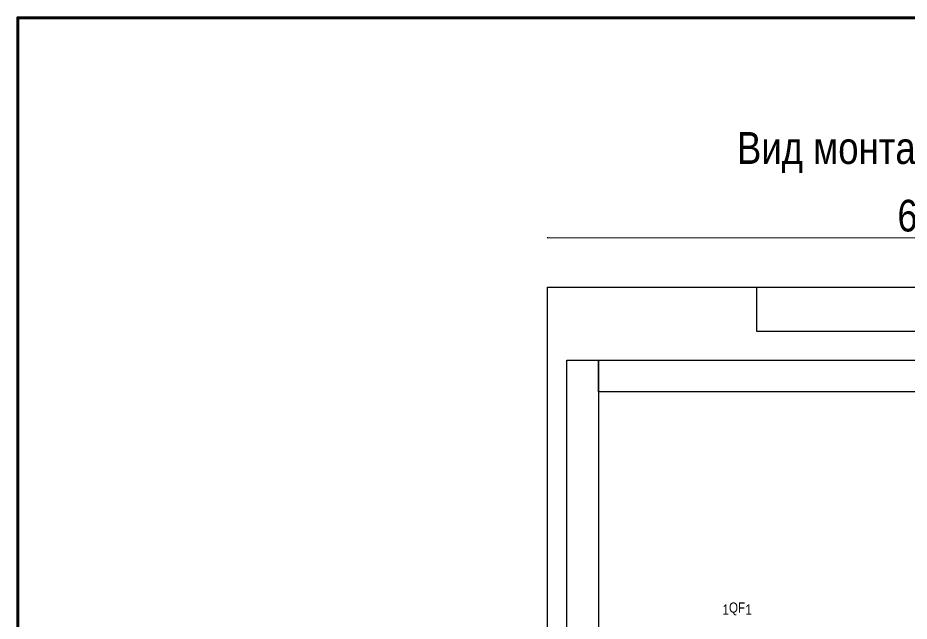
# Model space of a CAD drawing. Header units: millimetres. Extents: x -6000 to 26000, y -6000 to 26000.
# Drawn here: x 20 to 117.9, y -4400 to -4333.7 of the extents above; entities that cross this region are included whole.
import ezdxf

# ---------------------------------------------------------------- set-up
doc = ezdxf.new("R2010")
doc.units = ezdxf.units.MM
doc.header["$MEASUREMENT"] = 0
for name, color, linetype, lineweight in [('0_Ном._пера__246', 7, 'Continuous', 100), ('Аннотация - Текст_Ном._пера__1', 7, 'Continuous', 15), ('Чертеж и Рисунок_Ном._пера__1', 7, 'Continuous', 15), ('Чертеж и Рисунок_Ном._пера__21', 7, 'Continuous', 30)]:
    doc.layers.add(name, color=color, linetype=linetype, lineweight=lineweight)
for name, color, linetype, lineweight, true_color in [('Чертеж и Рисунок_Ном._пера__25', 7, 'Continuous', 0, 0x5555ff), ('Чертеж и Рисунок_Ном._пера__65', 7, 'Continuous', 40, 0x83aefe), ('Чертеж и Рисунок_Ном._пера__85', 7, 'Continuous', 5, 0x66b7ff)]:
    doc.layers.add(name, color=color, linetype=linetype, lineweight=lineweight, true_color=true_color)
doc.styles.add('СГЕНЕРИР_СТИЛЬ_1', font='ARIALN.TTF')

msp = doc.modelspace()

# ---------------------------------------------------------------- linework, layer by layer
at = {"layer": '0_Ном._пера__246', "color": 7, "linetype": 'Continuous', "lineweight": 100, "flags": 128}
msp.add_lwpolyline([(415, -4620.682), (415, -4333.682), (20, -4333.682), (20, -4620.682)], close=True, dxfattribs=at)
at = {"layer": 'Чертеж и Рисунок_Ном._пера__21', "color": 7, "linetype": 'Continuous', "lineweight": 30}
for p, q in [((78.19, -4363.252), (161.701, -4363.252)), ((78.19, -4613.632), (78.19, -4363.252)), ((101.167, -4363.252), (138.724, -4363.252)), ((101.167, -4368.121), (101.167, -4363.252)), ((138.724, -4368.121), (101.167, -4368.121)), ((80.281, -4554.544), (80.281, -4371.272)), ((80.281, -4371.272), (83.759, -4371.272)), ((83.759, -4371.272), (156.104, -4371.272)), ((83.759, -4374.749), (83.759, -4371.272)), ((83.759, -4371.272), (83.759, -4554.544)), ((156.104, -4374.749), (83.759, -4374.749))]:
    msp.add_line(p, q, dxfattribs=at)
at = {"layer": 'Чертеж и Рисунок_Ном._пера__65', "color": 161, "linetype": 'Continuous', "lineweight": 40, "true_color": 0x83aefe}
msp.add_line((78.224, -4357.798), (78.155, -4357.867), dxfattribs=at)
at = {"layer": 'Чертеж и Рисунок_Ном._пера__85', "color": 151, "linetype": 'Continuous', "lineweight": 5, "true_color": 0x66b7ff}
for p, q in [((78.137, -4357.833), (78.19, -4357.833)), ((78.19, -4357.898), (78.19, -4357.767)), ((78.19, -4357.833), (161.701, -4357.833))]:
    msp.add_line(p, q, dxfattribs=at)

# ---------------------------------------------------------------- texts
at = {"layer": 'Аннотация - Текст_Ном._пера__1', "color": 7, "linetype": 'Continuous', "lineweight": 15, "insert": (120.748, -4346.229), "char_height": 3.5, "attachment_point": 2, "style": 'СГЕНЕРИР_СТИЛЬ_1'}
msp.add_mtext('\\A1;{\\pqc;\\fArial Narrow|b0|i0|c204|p34;Вид монтажной панели}', dxfattribs=at)
at = {"layer": 'Чертеж и Рисунок_Ном._пера__1', "color": 7, "linetype": 'Continuous', "lineweight": 15, "char_height": 1.1128, "attachment_point": 7, "style": 'СГЕНЕРИР_СТИЛЬ_1'}
for s, insert in [('\\A1;{\\pql;\\fArial Narrow|b0|i0|c204|p34;1}', (97.392, -4399.232)), ('\\A1;{\\pql;\\fArial Narrow|b0|i0|c204|p34;QF}', (98.104, -4399.319)), ('\\A1;{\\pql;\\fArial Narrow|b0|i0|c204|p34;1}', (99.895, -4399.232))]:
    msp.add_mtext(s, dxfattribs=dict(at, insert=insert))
at = {"layer": 'Чертеж и Рисунок_Ном._пера__25', "color": 173, "linetype": 'Continuous', "lineweight": 0, "true_color": 0x5555ff, "insert": (116.607, -4357.196), "char_height": 3.4775, "attachment_point": 7, "style": 'СГЕНЕРИР_СТИЛЬ_1'}
msp.add_mtext('\\A1;{\\pql;\\fArial Narrow|b0|i0|c204|p34;600}', dxfattribs=at)

doc.saveas('drawing.dxf')
